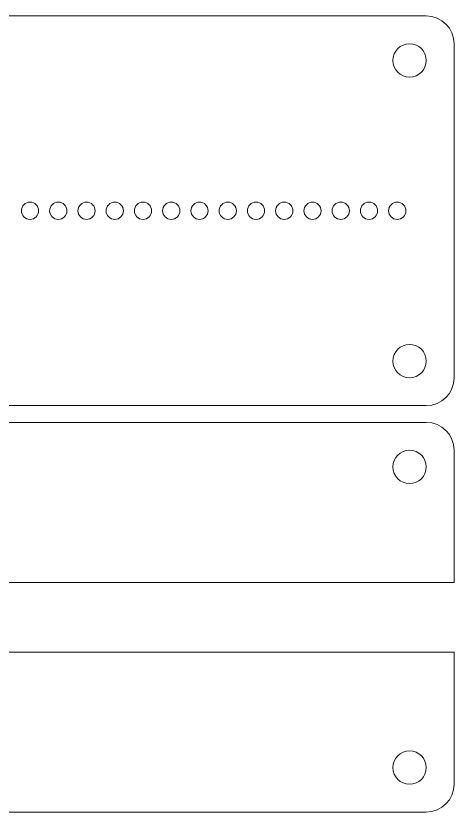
# Model space of a CAD drawing. Header units: centimetres. Extents: x -22.9 to -5, y -33 to -9.8.
# Drawn here: x -12.88 to -5, y -32.95 to -18.65 of the extents above; entities that cross this region are included whole.
import ezdxf

# ---------------------------------------------------------------- set-up
doc = ezdxf.new("R2010")
doc.units = ezdxf.units.CM
doc.header["$MEASUREMENT"] = 0
doc.layers.add('Layer 1', color=7, linetype='Continuous')

msp = doc.modelspace()

# ---------------------------------------------------------------- linework, layer by layer
at = {"layer": 'Layer 1', "lineweight": 20}
for centre, major_axis in [((-5.80001, -19.45001), (0, 0.3)), ((-12.62625, -22.15), (0, 0.155)), ((-12.11825, -22.15), (0, 0.155)), ((-11.61025, -22.15), (0, 0.155)), ((-11.10225, -22.15), (0, 0.155)), ((-10.59425, -22.15), (0, 0.155)), ((-10.08625, -22.15), (0, 0.155)), ((-9.57825, -22.15), (0, 0.155)), ((-9.07025, -22.15), (0, 0.155)), ((-8.56225, -22.15), (0, 0.155)), ((-8.05425, -22.15), (0, 0.155)), ((-7.54625, -22.15), (0, 0.155)), ((-7.03825, -22.15), (0, 0.155)), ((-6.53025, -22.15), (0, 0.155)), ((-6.02225, -22.15), (0, 0.155)), ((-5.80001, -24.85001), (0, 0.3)), ((-5.80001, -26.75001), (0, 0.3)), ((-5.80001, -32.15001), (0, 0.3))]:
    msp.add_ellipse(centre, major_axis=major_axis, ratio=1, dxfattribs=at)
for points, knots in [([(-16, -25.15), (-16, -25.15), (-16, -19.15), (-16, -19.15), (-16, -19.15), (-16, -18.8739), (-15.7761, -18.65), (-15.5, -18.65), (-15.5, -18.65), (-15.5, -18.65), (-5.5, -18.65), (-5.5, -18.65), (-5.5, -18.65), (-5.2239, -18.65), (-5, -18.8739), (-5, -19.15), (-5, -19.15), (-5, -19.15), (-5, -25.15), (-5, -25.15), (-5, -25.15), (-5, -25.4261), (-5.2239, -25.65), (-5.5, -25.65), (-5.5, -25.65), (-5.5, -25.65), (-15.5, -25.65), (-15.5, -25.65), (-15.5, -25.65), (-15.7761, -25.65), (-16, -25.4261), (-16, -25.15)], [0, 0, 0, 0, 0.125, 0.125, 0.125, 0.125, 0.25, 0.25, 0.25, 0.25, 0.375, 0.375, 0.375, 0.375, 0.5, 0.5, 0.5, 0.5, 0.625, 0.625, 0.625, 0.625, 0.75, 0.75, 0.75, 0.75, 0.875, 0.875, 0.875, 0.875, 1, 1, 1, 1]), ([(-16, -28.825), (-16, -28.825), (-16, -26.45), (-16, -26.45), (-16, -26.45), (-16, -26.1739), (-15.7761, -25.95), (-15.5, -25.95), (-15.5, -25.95), (-15.5, -25.95), (-5.5, -25.95), (-5.5, -25.95), (-5.5, -25.95), (-5.2239, -25.95), (-5, -26.1739), (-5, -26.45), (-5, -26.45), (-5, -26.45), (-5, -28.825), (-5, -28.825), (-5, -28.825), (-5, -28.825), (-16, -28.825), (-16, -28.825)], [0, 0, 0, 0, 0.16666667, 0.16666667, 0.16666667, 0.16666667, 0.33333333, 0.33333333, 0.33333333, 0.33333333, 0.5, 0.5, 0.5, 0.5, 0.66666667, 0.66666667, 0.66666667, 0.66666667, 0.83333333, 0.83333333, 0.83333333, 0.83333333, 1, 1, 1, 1]), ([(-16, -32.45), (-16, -32.45), (-16, -30.075), (-16, -30.075), (-16, -30.075), (-16, -30.075), (-5, -30.075), (-5, -30.075), (-5, -30.075), (-5, -30.075), (-5, -32.45), (-5, -32.45), (-5, -32.45), (-5, -32.7261), (-5.2239, -32.95), (-5.5, -32.95), (-5.5, -32.95), (-5.5, -32.95), (-15.5, -32.95), (-15.5, -32.95), (-15.5, -32.95), (-15.7761, -32.95), (-16, -32.7261), (-16, -32.45)], [0, 0, 0, 0, 0.16666667, 0.16666667, 0.16666667, 0.16666667, 0.33333333, 0.33333333, 0.33333333, 0.33333333, 0.5, 0.5, 0.5, 0.5, 0.66666667, 0.66666667, 0.66666667, 0.66666667, 0.83333333, 0.83333333, 0.83333333, 0.83333333, 1, 1, 1, 1])]:
    msp.add_open_spline(points, degree=3, knots=knots, dxfattribs=at)

doc.saveas('drawing.dxf')
